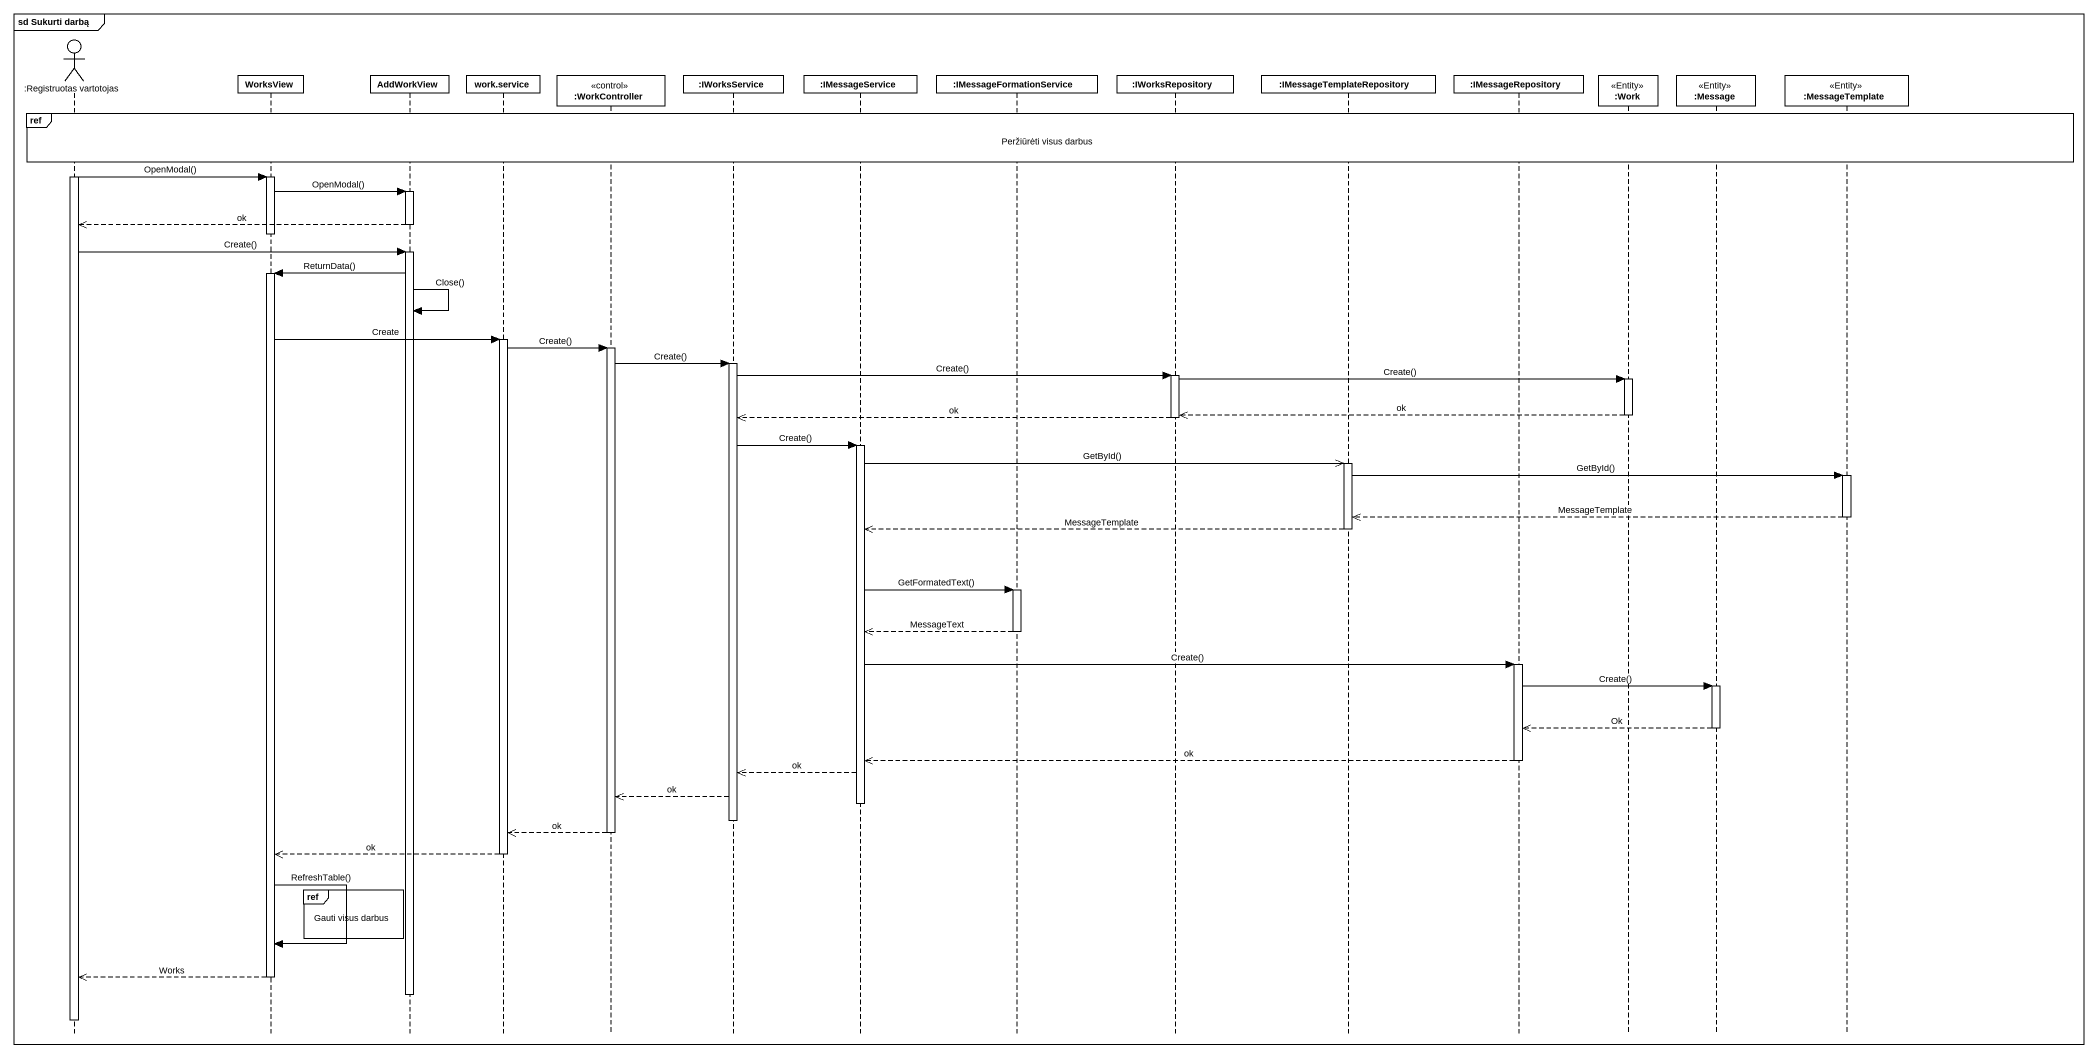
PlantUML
@startuml
mainframe sd Sukurti darbą
hide footbox
actor ":Registruotas vartotojas" as Registruotas_vartotojas
participant WorksView
participant AddWorkView
participant "work.service" as work_service
participant ":WorkController" as WorkController <<control>>
participant ":IWorksService" as IWorksService
participant ":IMessageService" as IMessageService
participant ":IMessageFormationService" as IMessageFormationService
participant ":IWorksRepository" as IWorksRepository
participant ":IMessageTemplateRepository" as IMessageTemplateRepository
participant ":IMessageRepository" as IMessageRepository
participant ":Work" as Work <<Entity>>
participant ":Message" as Message <<Entity>>
participant ":MessageTemplate" as MessageTemplate <<Entity>>

ref over Registruotas_vartotojas, WorksView, AddWorkView, work_service, WorkController, IWorksService, IMessageService, IMessageFormationService, IWorksRepository, IMessageTemplateRepository, IMessageRepository, Work, Message, MessageTemplate : Peržiūrėti visus darbus
activate Registruotas_vartotojas
Registruotas_vartotojas -> WorksView : OpenModal()
activate WorksView
WorksView -> AddWorkView : OpenModal()
activate AddWorkView
AddWorkView -->> Registruotas_vartotojas : ok
deactivate AddWorkView
deactivate WorksView
Registruotas_vartotojas -> AddWorkView : Create()
activate AddWorkView
AddWorkView -> WorksView : ReturnData()
activate WorksView
AddWorkView -> AddWorkView : Close()
WorksView -> work_service : Create
activate work_service
work_service -> WorkController : Create()
activate WorkController
WorkController -> IWorksService : Create()
activate IWorksService
IWorksService -> IWorksRepository : Create()
activate IWorksRepository
IWorksRepository -> Work : Create()
activate Work
Work -->> IWorksRepository : ok
deactivate Work
IWorksRepository -->> IWorksService : ok
deactivate IWorksRepository
IWorksService -> IMessageService : Create()
activate IMessageService
IMessageService ->> IMessageTemplateRepository : GetById()
activate IMessageTemplateRepository
IMessageTemplateRepository -> MessageTemplate : GetById()
activate MessageTemplate
MessageTemplate -->> IMessageTemplateRepository : MessageTemplate
deactivate MessageTemplate
IMessageTemplateRepository -->> IMessageService : MessageTemplate
deactivate IMessageTemplateRepository
IMessageService -> IMessageFormationService : GetFormatedText()
activate IMessageFormationService
IMessageFormationService -->> IMessageService : MessageText
deactivate IMessageFormationService
IMessageService -> IMessageRepository : Create()
activate IMessageRepository
IMessageRepository -> Message : Create()
activate Message
Message -->> IMessageRepository : Ok
deactivate Message
IMessageRepository -->> IMessageService : ok
deactivate IMessageRepository
IMessageService -->> IWorksService : ok
IWorksService -->> WorkController : ok
deactivate IMessageService
deactivate IWorksService
WorkController -->> work_service : ok
deactivate WorkController
work_service -->> WorksView : ok
deactivate work_service
ref over AddWorkView : Gauti visus darbus
WorksView -> WorksView : RefreshTable()
WorksView -->> Registruotas_vartotojas : Works
deactivate WorksView
deactivate AddWorkView
deactivate Registruotas_vartotojas
@enduml
